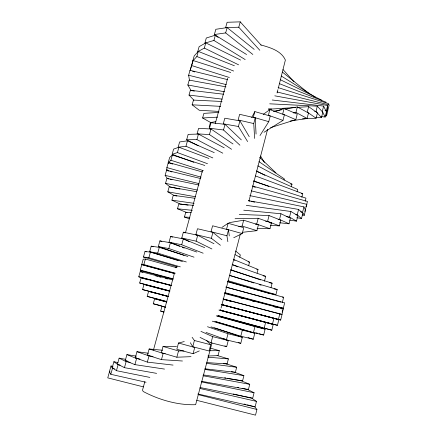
<?xml version="1.0" encoding="UTF-8"?>
<svg xmlns="http://www.w3.org/2000/svg" width="437" height="437" viewBox="0 0 437 437"><rect width="100%" height="100%" fill="white"/><g stroke="black" fill="none" stroke-linecap="round" stroke-linejoin="round"><path stroke-width="0.66" d="M168.709 171.025L166.743 170.479L166.885 167.595L168.343 162.422L202.468 171.987M168.272 163.618L168.343 162.422M281.565 314.514L281.952 314.361L283.307 308.855L224.634 293.517M272.759 317.983L280.674 320.059L282.029 314.553L223.028 298.995M273.917 318.273L278.833 319.676L277.446 325.314L272.491 324.036L273.917 318.273L221.155 304.523M218.15 315.776L271.798 330.192L273.223 324.434L220.543 310.423M325.221 115.614L326.565 115.865L326.357 110.676L327.63 105.525L274.802 95.829M321.091 116.532L325.139 117.04L326.412 111.894L323.62 106.104L272.213 100.002M328.416 104.94L328.722 103.706L278.101 87.586M305.184 201.282L305.96 198.141L253.433 181.175M302.224 214.955L304.228 215.381L302.595 212.256L303.923 206.892L249.789 195.618M326.565 115.865L327.81 110.829L327.63 105.525M296.827 217.686L301.514 218.533L302.841 213.169L298.58 209.438L248.292 200.676M233.276 394.021L251.881 398.287L256.481 401.379L255.115 406.907L197.923 393.983M282.318 302.53L283.618 297.275L227.273 281.69M306.19 206.559L307.451 201.424L252.335 185.971M280.674 320.059L278.435 319.354L279.827 313.717M251.248 190.838L306.823 204.341L304.84 211.513M304.228 215.381L305.523 210.131L303.923 206.892M247.364 404.881L254.634 406.721L256.918 409.485L255.525 415.15L196.808 400.341M282.155 312.127L282.597 310.336M225.115 293.096L280.494 307.845L283.329 308.194L284.656 302.819L226.055 287.169M279.571 222.755L289.026 223.793L290.419 218.205L280.958 213.759L243.748 210.197M297.094 191.87L297.695 189.461L256.601 171.326M201.512 381.304L248.418 389.602L249.74 384.314L241.333 380.84L227.311 378.234M302.541 118.853L316.109 118.219L317.442 112.866L308.631 106.661L297.744 107.36M264.145 328.334L265.609 322.457L218.937 310.041M214.813 321.474L253.444 332.595L263.658 335.026L265.122 329.143L217.238 315.864M227.923 281.466L268.531 293.216L275.927 294.593L277.2 289.474L229.501 275.408M323.62 106.104L322.315 111.364L325.139 117.04M301.514 218.533L297.22 214.911L298.58 209.438M316.049 117.214L321.479 117.537L322.785 112.282L317.328 106.164L269.689 103.826M301.836 197.344L302.754 193.662L255.514 175.947M289.764 220.144L296.494 221.138L297.854 215.66L290.933 211.508L246.299 205.363M242.076 388.313L247.413 389.422L254.061 392.737L252.723 398.14L199.944 387.504M203.549 374.951L242.595 380.813L243.895 375.629L234.024 372.062M291.392 186.533L291.987 184.157L257.808 165.852M211.066 326.909L240.792 336.233L253.285 339.21L254.787 333.218L216.288 321.769M271.011 287.59L272.109 283.203L230.616 270.028M296.494 221.138L289.54 217.096L290.933 211.508M321.479 117.537L315.989 111.522L317.328 106.164M289.026 223.793L279.522 219.44L280.958 213.759M264.445 281.248L265.685 276.326L232.216 264.527M308.631 106.661L307.26 112.101L316.109 118.219M270.541 225.355L279.374 225.885L280.805 220.199L269.055 215.567L239.252 214.398M290.244 121.044L307.107 118.443L308.473 113.003L297.346 106.928L285.306 109.097M253.444 332.595L254.946 326.608L216.271 315.864M265.543 221.226L267.586 221.335L269.055 215.567M293.249 112.899L295.942 112.44L297.346 106.928M240.792 336.233L242.338 330.159L212.295 321.179M270.563 127.642L295.805 119.672L297.209 114.15L284.126 108.431L275.212 111.626M257.109 273.109L258.032 269.471L233.544 259.452M205.996 332.426L226.426 339.882L240.765 343.351L242.311 337.266L214.572 327.897M257.12 228.584L269.968 228.709L271.432 222.946L258.191 218.276L235.068 218.719M226.24 363.835L236.668 367.244L235.374 372.34L204.893 368.795M284.055 180.088L284.356 178.919L258.955 161.635M200.064 337.402L211.038 342.827L226.666 346.716L228.251 340.56L223.241 338.391M242.049 232.364L256.912 230.665L258.409 224.831L243.66 220.215L228.939 222.706M248.62 265.762L249.538 262.173L235.073 254.662M206.81 362.595L227.103 363.917L228.387 358.897L217.102 355.489M210.558 348.18L219.314 350.665L218.03 355.625L207.903 356.018M284.126 108.431L282.695 114.002L295.805 119.672M226.426 339.882L228.01 333.737L207.488 326.718M264.008 132.28L282.957 120.399L284.389 114.816L269.858 109.638L263.249 114.357M255.334 224.11L256.688 224.105L258.191 218.276M238.749 226.574L242.131 226.093L243.66 220.215M211.972 343.023L195.639 404.689C177.957 405.367 158.8 399.789 143.227 391.497L142.495 390.203L144.833 381.648M220.385 310.691L220.729 309.374M221.073 308.052L240.306 234.161M249.068 200.517L267.613 129.265M277.058 92.977L277.916 89.678M278.26 88.356L285.372 60.06C281.275 50.687 269.913 47.486 260.84 44.935M233.735 237.723L242.235 233.582L243.77 227.693L228.109 223.285L221.963 227.404M239.722 257.289L240.339 254.924L235.592 251.018M269.858 109.638L268.394 115.248L282.957 120.399M211.038 342.827L212.65 336.632L200.96 331.366M260.015 135.525L268.755 121.666L270.219 116.045L254.831 111.588L251.707 117.602M206.526 340.418L210.716 344.738L209.094 350.982L192.739 346.749L190.33 342.728M253.744 123.562L255.235 117.914L239.645 114.319L238.138 119.946L253.744 123.562L254.64 138.431M193.088 353.719L194.744 347.448L178.493 343.029L176.821 349.278L193.088 353.719L199.299 350.906M228.109 223.285L226.552 229.19L242.235 233.582M226.934 235.778L228.491 229.862L212.601 225.787L211.022 231.692L226.934 235.778L227.863 241.677M254.831 111.588L253.34 117.214L268.755 121.666M192.739 346.749L194.394 340.499L192.111 337.298M238.416 126.495L239.924 120.852L224.804 118.209L223.285 123.813L238.416 126.495L247.604 141.572M176.51 346.661L163.045 346.465L161.357 352.681L176.838 357.215L178.514 350.944L183.95 350.906M220.428 245.283L211.35 238.302L212.934 232.375L197.486 228.748L195.896 234.631L196.994 235.417M239.929 145.193L223.515 129.975L225.039 124.348L211.016 122.71L209.492 128.27L210.508 129.172M162.597 350.245L149.132 348.983L147.438 355.15L161.477 359.635L163.165 353.391L165.202 353.56M211.896 248.964L196.115 241.164L197.71 235.259L183.365 232.173L181.77 238.012L189.123 241.541M189.478 218.839L184.436 217.047L185.736 212.306L191.155 212.513M209.165 127.162L210.421 122.589L215.769 121.628M163.886 312.111L160.652 311.1L162.007 306.146L165.273 307.124M238.766 27.225L240.235 21.85L227.109 22.282L225.639 27.58L238.766 27.225L259.807 50.26M209.46 134.58L210.989 128.991L198.611 128.341L197.087 133.848L209.46 134.58L231.572 149.285M148.383 353.238L136.961 351.698L135.279 357.794L147.324 362.104L149.017 355.909L153.059 356.428M203.167 253.209L181.716 244.764L183.316 238.897L170.648 236.406L169.053 242.185L179.798 246.353M153.453 350.064L174.472 273.087M175.909 267.821L176.264 266.504M185.425 232.954L202.489 170.446M215.244 123.731L227.639 78.332M227.131 27.586L215.84 29.29L214.376 34.534L225.661 32.912L227.131 27.586L254.208 49.386M187.047 212.622L177.482 208.777L178.804 203.986L193.689 205.406M211.093 122.775L202.61 117.985L203.882 113.369L218.85 112.407M198.453 134.061L188.156 134.361L186.643 139.791L196.923 139.594L198.453 134.061L224.236 147.87M134.886 364.638L136.573 358.515L126.916 354.62L125.244 360.623L134.886 364.638L164.503 369.085M165.705 307.337L153.267 303.759L154.643 298.75L166.726 301.858M170.43 242.737L159.893 240.88L158.309 246.588L168.824 248.549L170.43 242.737L196.819 252.045M188.123 205.166L180.049 203.975L171.91 200.146L173.26 195.295L194.902 198.278M159.303 247.375L151.224 246.157L149.651 251.772L157.708 253.11L159.303 247.375L187.828 256.437M166.901 301.781L147.193 296.401L148.602 291.332L157.325 293.615M178.913 147.22L173.604 149.104L172.129 154.332L177.417 152.568L178.913 147.22L208.919 158.473M116.439 370.68L118.099 364.742L113.893 361.721L112.26 367.522L116.439 370.68L149.842 377.41M150.443 252.089L144.997 251.493L143.445 257.016L148.859 257.737L150.443 252.089L182.458 261.528M174.232 195.547L167.803 191.816L169.179 186.894L196.666 191.685M218.942 111.435L199.25 110.261L192.143 104.814L193.465 100.089L222.051 101.488M168.278 296.39L142.555 289.567L143.992 284.421L169.714 291.124M215.392 35.179L206.297 38.003L204.844 43.17L213.922 40.444L215.392 35.179L246.572 54.516M187.484 140.818L179.623 141.949L178.132 147.269L185.971 146.242L187.484 140.818L214.256 152.633M124.452 367.675L126.129 361.639L119.137 358.143L117.482 364.048L124.452 367.675L156.615 373.367M198.316 51.408L194.192 55.925L192.777 60.934L196.874 56.526L198.316 51.408L234.379 65.752M172.746 164.083L168.201 162.635L169.649 157.489L172.369 154.993L204.795 165.465M113.008 366.441L111.014 365.982L109.414 371.674L110.801 374.301L146.051 382.266M168.715 178.941L167.393 178.618L165.131 175.341L166.563 170.261L200.304 178.46M166.743 170.479L167.098 169.212M193.848 100.155L189.008 95.08L190.357 90.284L223.504 94.223M110.801 374.301L112.44 368.473L111.014 365.982M168.201 162.635L170.889 160.259L172.369 154.993M173.959 273.398L141.714 264.565L143.227 259.168L145.379 259.037L176.827 267.739M173.036 279.227L140.73 270.629L140.25 270.082L141.774 264.658L174.696 273.453M170.709 285.421L138.758 276.79L140.255 271.459L172.555 279.904M180 189.035L169.982 186.91L165.519 183.354L166.923 178.356L198.999 185.037M205.794 42.886L199.13 46.655L197.693 51.746L204.336 48.081L205.794 42.886L240.585 60.071M141.714 264.565L143.833 264.565L145.379 259.037M169.867 291.026L139.671 283.001L141.14 277.763L170.856 285.47M189.527 80.566L188.626 75.251L190.024 70.302L227.633 79.66M193.083 60.514L190.111 70.504L193.083 60.514L230.725 72.498M194.383 91.115L191.029 90.486L187.834 84.986L189.205 80.113L225.984 86.865M306.064 206.488L306.823 204.341M327.439 111.118L329.247 104.935L277.118 91.967M109.982 371.199L109.365 372.155L107.753 377.874L143.374 386.86M283.307 308.855L282.892 309.139L280.915 308.62M178.493 343.029L184.261 341.565M273.272 111.266L281.963 109.698M301.426 193.804L302.754 193.662M268.498 109.234L295.707 107.491M202.61 117.985L217.56 117.143M176.838 357.215L191.018 356.668M209.793 350.731L219.314 350.665M270.077 222.952L271.432 222.946M290.627 184.092L291.987 184.157M184.436 217.047L189.887 217.326M192.143 104.814L220.723 106.36M268.356 108.944L271.759 109.13M314.629 111.451L315.989 111.522M161.477 359.635L182.453 361.006M147.438 355.15L148.798 355.254M208.007 357.176L228.387 358.897M177.482 208.777L192.351 210.328M278.172 219.298L279.522 219.44M147.324 362.104L173.057 365.092M189.008 95.08L222.165 99.128M209.492 128.27L223.515 129.975M135.279 357.794L136.628 357.958M206.324 363.322L236.668 367.244M223.613 363.366L225.629 363.639M282.351 297.094L283.618 297.275M171.91 200.146L194.094 203.342M286.18 216.61L289.54 217.096M125.244 360.623L127.26 360.929M136.573 358.515L139.927 359.05M204.991 369.423L243.895 375.629M126.916 354.62L136.349 356.155M231.331 371.625L233.353 371.953M274.108 288.944L277.2 289.474M167.803 191.816L195.295 196.721M295.882 214.676L297.22 214.911M174.904 195.667L176.914 196.033M126.129 361.639L130.139 362.377M202.97 375.738L249.74 384.314M187.834 84.986L224.64 91.808M325.019 110.424L326.357 110.676M119.137 358.143L125.812 359.383M224.64 377.737L225.973 377.983M269.536 282.723L272.109 283.203M263.112 275.807L265.685 276.326M169.053 242.185L181.716 244.764M118.099 364.742L120.099 365.152M201.408 381.894L254.061 392.737M113.893 361.721L117.897 362.557M237.4 387.34L238.733 387.619M165.519 183.354L197.458 190.09M248.697 200.889L250.03 201.173M251.357 201.452L254.684 202.151M300.601 211.83L302.595 212.256M256.705 269.192L258.032 269.471M181.77 238.012L196.115 241.164M248.276 261.889L249.538 262.173M112.44 368.473L114.434 368.926M200.059 388.488L256.481 401.379M195.896 234.631L211.35 238.302M165.131 175.341L198.906 183.584M170.042 179.263L172.031 179.749M160.652 311.1L163.957 311.909M153.267 303.759L161.504 305.78M242.338 330.159L254.787 333.218M228.01 333.737L242.311 337.266M188.626 75.251L226.273 84.636M147.193 296.401L155.949 298.597M254.946 326.608L265.122 329.143M212.65 336.632L228.251 340.56M244.065 404.045L246.042 404.547M198.027 394.584L256.918 409.485M148.209 279.849L141.14 277.763M154.141 281.384L158.101 282.411M169.305 285.317L170.621 285.661M224.678 299.678L227.316 300.366M228.633 300.705L231.271 301.388M194.394 340.499L210.716 344.738M151.699 286.541L169.485 291.179M222.182 304.911L229.43 306.801M230.747 307.145L241.284 309.893M242.601 310.237L247.872 311.608M249.188 311.952L251.166 312.466M252.482 312.81L257.754 314.187M259.07 314.531L269.613 317.273M270.929 317.617L278.172 319.507M142.555 289.567L148.995 291.25M265.609 322.457L273.223 324.434M155.659 275.873L157.637 276.386M158.959 276.73L160.936 277.249M165.547 278.456L167.529 278.975M240.7 298.105L242.677 298.624M252.564 301.208L254.542 301.727M274.321 306.9L276.299 307.413M138.758 276.79L171.752 285.443M223.22 298.952L281.952 314.361M226.798 300.143L230.758 301.18M139.671 283.001L169.922 290.927M221.876 304.534L278.435 319.354M221.974 304.676L231.206 307.096M232.528 307.44L237.804 308.828M239.121 309.172L247.697 311.417M249.014 311.761L259.567 314.531M260.889 314.875L266.166 316.257M267.482 316.601L271.437 317.639M140.25 270.082L173.216 278.866M224.645 292.566L283.329 308.194M149.64 291.413L167.426 296.133M220.789 310.286L277.446 325.314M219.724 310.035L272.491 324.036M159.958 294.314L167.202 296.237M148.602 291.332L168.321 296.576M156.61 298.777L166.481 301.47M218.484 315.651L262.582 327.679M263.899 328.04L271.798 330.192M143.833 264.565L175.335 273.201M225.874 287.054L274.447 300.366M275.758 300.727L281.007 302.169M143.992 284.421L151.038 286.372M154.643 298.75L166.448 302.027M166.885 167.595L201.053 177.149M170.015 171.391L171.981 171.938M255.798 332.765L257.764 333.333M259.07 333.71L263.658 335.026M143.445 257.016L177.498 266.87M163.045 346.465L178.514 350.944M148.859 257.737L180.301 266.854M228.114 280.723L275.927 294.593M144.997 251.493L146.302 251.876M225.224 363.344L227.103 363.917M242.131 226.093L256.912 230.665M149.651 251.772L178.192 260.589M157.708 253.11L186.32 261.987M229.889 275.507L249.396 281.559M250.696 281.963L253.946 282.974M259.152 284.585L261.102 285.192M248.074 337.588L253.285 339.21M149.132 348.983L163.165 353.391M191.657 65.545L229.359 77.502M192.701 71.324L194.651 71.936M151.224 246.157L153.179 246.768M170.889 160.259L203.374 170.67M253.394 186.708L255.345 187.336M158.309 246.588L184.037 255.317M168.824 248.549L194.023 257.164M230.851 269.76L260.567 279.92M256.688 224.105L269.968 228.709M159.893 240.88L161.816 241.552M136.961 351.698L149.017 355.909M238.198 342.428L240.765 343.351M172.129 154.332L193.87 162.335M177.417 152.568L207.488 163.711M253.553 180.787L268.902 186.479M241.361 380.354L242.595 380.813M267.586 221.335L279.374 225.885M182.322 247.337L184.217 248.074M232.194 264.631L237.87 266.865M140.255 271.459L142.56 272.366M196.874 56.526L233.642 71.034M279.309 83.614L326.128 102.236M170.648 236.406L172.539 237.165M183.316 238.897L204.663 247.632M247.222 389.088L248.418 389.602M185.971 146.242L212.819 157.915M224.837 345.853L226.666 346.716M204.336 48.081L238.597 64.829M280.259 79.665L321.763 100.166M233.746 259.758L234.959 260.359M183.365 232.173L184.583 232.784M186.643 139.791L198.163 145.74M197.71 235.259L213.983 243.709M196.923 139.594L222.799 153.185M256.492 170.889L264.92 175.319M295.942 112.44L307.107 118.443M213.922 40.444L245.201 59.59M281.22 76.005L315.29 97.134M210.989 128.991L232.997 143.97M214.376 34.534L218.134 37.435M225.661 32.912L252.843 54.461M282.346 72.045L308.893 93.42M212.934 232.375L221.892 239.749M225.039 124.348L241.344 139.895M259.622 157.32L275.922 172.861M240.235 21.85L261.168 45.186M283.012 69.538L293.932 81.714M239.924 120.852L249.232 136.677M260.599 156.02L264.39 162.466M228.491 229.862L229.272 235.953M255.235 117.914L256.06 134.044"/></g></svg>
